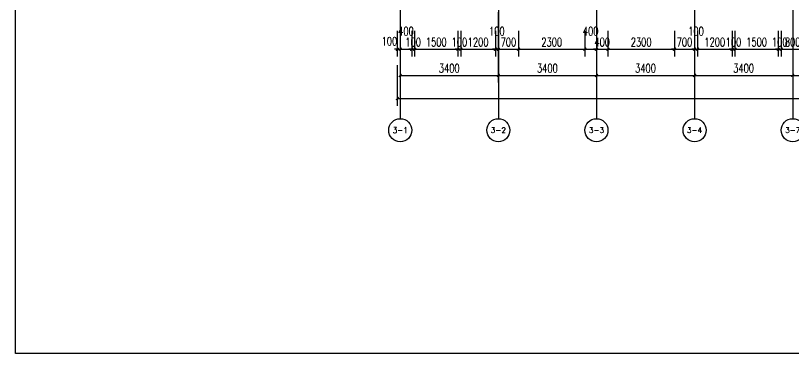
# Model space of a CAD drawing. Extents: x -129588 to 17450, y 1144 to 109436.
# Drawn here: x -57443 to -30488, y 1144 to 12868 of the extents above; entities that cross this region are included whole.
import ezdxf
from ezdxf.enums import TextEntityAlignment as Align

# ---------------------------------------------------------------- set-up
doc = ezdxf.new("R2010")
doc.units = 0
doc.header["$LTSCALE"] = 1000
doc.header["$MEASUREMENT"] = 0
for name, color, linetype in [('A-第三道尺寸线', 105, 'Continuous'), ('AXIS', 3, 'Continuous'), ('AXIS_TEXT', 7, 'Continuous')]:
    doc.layers.add(name, color=color, linetype=linetype)
doc.styles.add('_TCH_AXIS', font='COMPLEX', dxfattribs={"bigfont": 'GBCBIG'})
doc.styles.add('_TCH_DIM_T3', font='SIMPLEX.shx', dxfattribs={"width": 0.705882, "bigfont": 'GBCBIG.shx'})
doc.styles.add('COMPLEX', font='COMPLEX')
doc.dimstyles.new('_TCH_ARCH&&100', dxfattribs={"dimtxt": 297.5, "dimasz": 100, "dimexe": 250, "dimexo": 300, "dimgap": 100, "dimtad": 1, "dimdec": 0, "dimzin": 0, "dimdsep": 46, "dimtxsty": '_TCH_DIM_T3', "dimblk": 'ARCHTICK', "dimcen": 0.09, "dimclrt": 7, "dimazin": 2, "dimtfac": 1, "dimtdec": 0, "dimtix": 1, "dimtmove": 2, "dimatfit": 3, "dimfxl": 0, "dimtolj": 1, "dimtzin": 0, "dimarcsym": 0})

# ---------------------------------------------------------------- blocks, each defined once
blk = doc.blocks.new('_ArchTick')
at = {"color": 0, "linetype": 'ByBlock', "const_width": 0.4}
blk.add_lwpolyline([(-0.5, -0.5), (0.5, 0.5)], dxfattribs=at)
blk = doc.blocks.new('*D587')
at = {"layer": 'A-第三道尺寸线', "color": 0, "lineweight": -2, "transparency": 16777216}
for p, q in [((-30914, 12343), (-30914, 11449)), ((-30114, 12343), (-30114, 11449)), ((-30914, 11699), (-30114, 11699))]:
    blk.add_line(p, q, dxfattribs=at)
at = {"layer": 'Defpoints', "color": 0, "transparency": 16777216}
for p in [(-30914, 12643), (-30114, 12643), (-30114, 11699)]:
    blk.add_point(p, dxfattribs=at)
at = {"layer": 'A-第三道尺寸线', "color": 0, "lineweight": -2, "transparency": 16777216, "xscale": 100, "yscale": 100, "zscale": 100, "rotation": 180}
blk.add_blockref('_ArchTick', (-30914, 11699), dxfattribs=at)
at = {"layer": 'A-第三道尺寸线', "color": 0, "lineweight": -2, "transparency": 16777216, "xscale": 100, "yscale": 100, "zscale": 100}
blk.add_blockref('_ArchTick', (-30114, 11699), dxfattribs=at)
at = {"layer": 'A-第三道尺寸线', "color": 7, "transparency": 16777216, "insert": (-30514, 11948), "char_height": 297.5, "attachment_point": 5, "style": '_TCH_DIM_T3'}
blk.add_mtext('\\A1;800', dxfattribs=at)
blk = doc.blocks.new('*D588')
at = {"layer": 'A-第三道尺寸线', "color": 0, "lineweight": -2, "transparency": 16777216}
for p, q in [((-31014, 12343), (-31014, 11449)), ((-30914, 12343), (-30914, 11449)), ((-31014, 11699), (-31114, 11699)), ((-31014, 11699), (-30914, 11699)), ((-30914, 11699), (-30814, 11699))]:
    blk.add_line(p, q, dxfattribs=at)
at = {"layer": 'Defpoints', "color": 0, "transparency": 16777216}
for p in [(-31014, 12643), (-30914, 12643), (-30914, 11699)]:
    blk.add_point(p, dxfattribs=at)
at = {"layer": 'A-第三道尺寸线', "color": 0, "lineweight": -2, "transparency": 16777216, "xscale": 100, "yscale": 100, "zscale": 100}
blk.add_blockref('_ArchTick', (-31014, 11699), dxfattribs=at)
at = {"layer": 'A-第三道尺寸线', "color": 0, "lineweight": -2, "transparency": 16777216, "xscale": 100, "yscale": 100, "zscale": 100, "rotation": 180}
blk.add_blockref('_ArchTick', (-30914, 11699), dxfattribs=at)
at = {"layer": 'A-第三道尺寸线', "color": 7, "transparency": 16777216, "insert": (-30964, 11948), "char_height": 297.5, "attachment_point": 5, "style": '_TCH_DIM_T3'}
blk.add_mtext('\\A1;100', dxfattribs=at)
blk = doc.blocks.new('*D589')
at = {"layer": 'A-第三道尺寸线', "color": 0, "lineweight": -2, "transparency": 16777216}
for p, q in [((-32514, 12343), (-32514, 11449)), ((-31014, 12343), (-31014, 11449)), ((-32514, 11699), (-31014, 11699))]:
    blk.add_line(p, q, dxfattribs=at)
at = {"layer": 'Defpoints', "color": 0, "transparency": 16777216}
for p in [(-32514, 12643), (-31014, 12643), (-31014, 11699)]:
    blk.add_point(p, dxfattribs=at)
at = {"layer": 'A-第三道尺寸线', "color": 0, "lineweight": -2, "transparency": 16777216, "xscale": 100, "yscale": 100, "zscale": 100, "rotation": 180}
blk.add_blockref('_ArchTick', (-32514, 11699), dxfattribs=at)
at = {"layer": 'A-第三道尺寸线', "color": 0, "lineweight": -2, "transparency": 16777216, "xscale": 100, "yscale": 100, "zscale": 100}
blk.add_blockref('_ArchTick', (-31014, 11699), dxfattribs=at)
at = {"layer": 'A-第三道尺寸线', "color": 7, "transparency": 16777216, "insert": (-31764, 11948), "char_height": 297.5, "attachment_point": 5, "style": '_TCH_DIM_T3'}
blk.add_mtext('\\A1;1500', dxfattribs=at)
blk = doc.blocks.new('*D590')
at = {"layer": 'A-第三道尺寸线', "color": 0, "lineweight": -2, "transparency": 16777216}
for p, q in [((-32614, 12343), (-32614, 11449)), ((-32514, 12343), (-32514, 11449)), ((-32614, 11699), (-32714, 11699)), ((-32614, 11699), (-32514, 11699)), ((-32514, 11699), (-32414, 11699))]:
    blk.add_line(p, q, dxfattribs=at)
at = {"layer": 'Defpoints', "color": 0, "transparency": 16777216}
for p in [(-32614, 12643), (-32514, 12643), (-32514, 11699)]:
    blk.add_point(p, dxfattribs=at)
at = {"layer": 'A-第三道尺寸线', "color": 0, "lineweight": -2, "transparency": 16777216, "xscale": 100, "yscale": 100, "zscale": 100}
blk.add_blockref('_ArchTick', (-32614, 11699), dxfattribs=at)
at = {"layer": 'A-第三道尺寸线', "color": 0, "lineweight": -2, "transparency": 16777216, "xscale": 100, "yscale": 100, "zscale": 100, "rotation": 180}
blk.add_blockref('_ArchTick', (-32514, 11699), dxfattribs=at)
at = {"layer": 'A-第三道尺寸线', "color": 7, "transparency": 16777216, "insert": (-32564, 11948), "char_height": 297.5, "attachment_point": 5, "style": '_TCH_DIM_T3'}
blk.add_mtext('\\A1;100', dxfattribs=at)
blk = doc.blocks.new('*D591')
at = {"layer": 'A-第三道尺寸线', "color": 0, "lineweight": -2, "transparency": 16777216}
for p, q in [((-33814, 12343), (-33814, 11449)), ((-32614, 12343), (-32614, 11449)), ((-33814, 11699), (-32614, 11699))]:
    blk.add_line(p, q, dxfattribs=at)
at = {"layer": 'Defpoints', "color": 0, "transparency": 16777216}
for p in [(-33814, 12643), (-32614, 12643), (-32614, 11699)]:
    blk.add_point(p, dxfattribs=at)
at = {"layer": 'A-第三道尺寸线', "color": 0, "lineweight": -2, "transparency": 16777216, "xscale": 100, "yscale": 100, "zscale": 100, "rotation": 180}
blk.add_blockref('_ArchTick', (-33814, 11699), dxfattribs=at)
at = {"layer": 'A-第三道尺寸线', "color": 0, "lineweight": -2, "transparency": 16777216, "xscale": 100, "yscale": 100, "zscale": 100}
blk.add_blockref('_ArchTick', (-32614, 11699), dxfattribs=at)
at = {"layer": 'A-第三道尺寸线', "color": 7, "transparency": 16777216, "insert": (-33214, 11948), "char_height": 297.5, "attachment_point": 5, "style": '_TCH_DIM_T3'}
blk.add_mtext('\\A1;1200', dxfattribs=at)
blk = doc.blocks.new('*D592')
at = {"layer": 'A-第三道尺寸线', "color": 0, "lineweight": -2, "transparency": 16777216}
for p, q in [((-33914, 12343), (-33914, 11449)), ((-33814, 12343), (-33814, 11449)), ((-33914, 11699), (-34014, 11699)), ((-33914, 11699), (-33814, 11699)), ((-33814, 11699), (-33714, 11699))]:
    blk.add_line(p, q, dxfattribs=at)
at = {"layer": 'Defpoints', "color": 0, "transparency": 16777216}
for p in [(-33914, 12643), (-33814, 12643), (-33814, 11699)]:
    blk.add_point(p, dxfattribs=at)
at = {"layer": 'A-第三道尺寸线', "color": 0, "lineweight": -2, "transparency": 16777216, "xscale": 100, "yscale": 100, "zscale": 100}
blk.add_blockref('_ArchTick', (-33914, 11699), dxfattribs=at)
at = {"layer": 'A-第三道尺寸线', "color": 0, "lineweight": -2, "transparency": 16777216, "xscale": 100, "yscale": 100, "zscale": 100, "rotation": 180}
blk.add_blockref('_ArchTick', (-33814, 11699), dxfattribs=at)
at = {"layer": 'A-第三道尺寸线', "color": 7, "transparency": 16777216, "insert": (-33864, 12324), "char_height": 297.5, "attachment_point": 5, "style": '_TCH_DIM_T3'}
blk.add_mtext('\\A1;100', dxfattribs=at)
blk = doc.blocks.new('*D593')
at = {"layer": 'A-第三道尺寸线', "color": 0, "lineweight": -2, "transparency": 16777216}
for p, q in [((-34614, 12343), (-34614, 11449)), ((-33914, 12343), (-33914, 11449)), ((-34614, 11699), (-34714, 11699)), ((-34614, 11699), (-33914, 11699)), ((-33914, 11699), (-33814, 11699))]:
    blk.add_line(p, q, dxfattribs=at)
at = {"layer": 'Defpoints', "color": 0, "transparency": 16777216}
for p in [(-34614, 12643), (-33914, 12643), (-33914, 11699)]:
    blk.add_point(p, dxfattribs=at)
at = {"layer": 'A-第三道尺寸线', "color": 0, "lineweight": -2, "transparency": 16777216, "xscale": 100, "yscale": 100, "zscale": 100}
blk.add_blockref('_ArchTick', (-34614, 11699), dxfattribs=at)
at = {"layer": 'A-第三道尺寸线', "color": 0, "lineweight": -2, "transparency": 16777216, "xscale": 100, "yscale": 100, "zscale": 100, "rotation": 180}
blk.add_blockref('_ArchTick', (-33914, 11699), dxfattribs=at)
at = {"layer": 'A-第三道尺寸线', "color": 7, "transparency": 16777216, "insert": (-34264, 11948), "char_height": 297.5, "attachment_point": 5, "style": '_TCH_DIM_T3'}
blk.add_mtext('\\A1;700', dxfattribs=at)
blk = doc.blocks.new('*D594')
at = {"layer": 'A-第三道尺寸线', "color": 0, "lineweight": -2, "transparency": 16777216}
for p, q in [((-36914, 12343), (-36914, 11449)), ((-34614, 12343), (-34614, 11449)), ((-36914, 11699), (-34614, 11699))]:
    blk.add_line(p, q, dxfattribs=at)
at = {"layer": 'Defpoints', "color": 0, "transparency": 16777216}
for p in [(-36914, 12643), (-34614, 12643), (-34614, 11699)]:
    blk.add_point(p, dxfattribs=at)
at = {"layer": 'A-第三道尺寸线', "color": 0, "lineweight": -2, "transparency": 16777216, "xscale": 100, "yscale": 100, "zscale": 100, "rotation": 180}
blk.add_blockref('_ArchTick', (-36914, 11699), dxfattribs=at)
at = {"layer": 'A-第三道尺寸线', "color": 0, "lineweight": -2, "transparency": 16777216, "xscale": 100, "yscale": 100, "zscale": 100}
blk.add_blockref('_ArchTick', (-34614, 11699), dxfattribs=at)
at = {"layer": 'A-第三道尺寸线', "color": 7, "transparency": 16777216, "insert": (-35764, 11948), "char_height": 297.5, "attachment_point": 5, "style": '_TCH_DIM_T3'}
blk.add_mtext('\\A1;2300', dxfattribs=at)
blk = doc.blocks.new('*D595')
at = {"layer": 'A-第三道尺寸线', "color": 0, "lineweight": -2, "transparency": 16777216}
for p, q in [((-37314, 12343), (-37314, 11449)), ((-36914, 12343), (-36914, 11449)), ((-37314, 11699), (-37414, 11699)), ((-37314, 11699), (-36914, 11699)), ((-36914, 11699), (-36814, 11699))]:
    blk.add_line(p, q, dxfattribs=at)
at = {"layer": 'Defpoints', "color": 0, "transparency": 16777216}
for p in [(-37314, 12643), (-36914, 12643), (-36914, 11699)]:
    blk.add_point(p, dxfattribs=at)
at = {"layer": 'A-第三道尺寸线', "color": 0, "lineweight": -2, "transparency": 16777216, "xscale": 100, "yscale": 100, "zscale": 100}
blk.add_blockref('_ArchTick', (-37314, 11699), dxfattribs=at)
at = {"layer": 'A-第三道尺寸线', "color": 0, "lineweight": -2, "transparency": 16777216, "xscale": 100, "yscale": 100, "zscale": 100, "rotation": 180}
blk.add_blockref('_ArchTick', (-36914, 11699), dxfattribs=at)
at = {"layer": 'A-第三道尺寸线', "color": 7, "transparency": 16777216, "insert": (-37114, 11948), "char_height": 297.5, "attachment_point": 5, "style": '_TCH_DIM_T3'}
blk.add_mtext('\\A1;400', dxfattribs=at)
blk = doc.blocks.new('*D596')
at = {"layer": 'A-第三道尺寸线', "color": 0, "lineweight": -2, "transparency": 16777216}
for p, q in [((-37714, 12343), (-37714, 11449)), ((-37314, 12343), (-37314, 11449)), ((-37714, 11699), (-37314, 11699))]:
    blk.add_line(p, q, dxfattribs=at)
at = {"layer": 'Defpoints', "color": 0, "transparency": 16777216}
for p in [(-37714, 12643), (-37314, 12643), (-37314, 11699)]:
    blk.add_point(p, dxfattribs=at)
at = {"layer": 'A-第三道尺寸线', "color": 0, "lineweight": -2, "transparency": 16777216, "xscale": 100, "yscale": 100, "zscale": 100, "rotation": 180}
blk.add_blockref('_ArchTick', (-37714, 11699), dxfattribs=at)
at = {"layer": 'A-第三道尺寸线', "color": 0, "lineweight": -2, "transparency": 16777216, "xscale": 100, "yscale": 100, "zscale": 100}
blk.add_blockref('_ArchTick', (-37314, 11699), dxfattribs=at)
at = {"layer": 'A-第三道尺寸线', "color": 7, "transparency": 16777216, "insert": (-37514, 12324), "char_height": 297.5, "attachment_point": 5, "style": '_TCH_DIM_T3'}
blk.add_mtext('\\A1;400', dxfattribs=at)
blk = doc.blocks.new('*D597')
at = {"layer": 'A-第三道尺寸线', "color": 0, "lineweight": -2, "transparency": 16777216}
for p, q in [((-40014, 12343), (-40014, 11449)), ((-37714, 12343), (-37714, 11449)), ((-40014, 11699), (-37714, 11699))]:
    blk.add_line(p, q, dxfattribs=at)
at = {"layer": 'Defpoints', "color": 0, "transparency": 16777216}
for p in [(-40014, 12643), (-37714, 12643), (-37714, 11699)]:
    blk.add_point(p, dxfattribs=at)
at = {"layer": 'A-第三道尺寸线', "color": 0, "lineweight": -2, "transparency": 16777216, "xscale": 100, "yscale": 100, "zscale": 100, "rotation": 180}
blk.add_blockref('_ArchTick', (-40014, 11699), dxfattribs=at)
at = {"layer": 'A-第三道尺寸线', "color": 0, "lineweight": -2, "transparency": 16777216, "xscale": 100, "yscale": 100, "zscale": 100}
blk.add_blockref('_ArchTick', (-37714, 11699), dxfattribs=at)
at = {"layer": 'A-第三道尺寸线', "color": 7, "transparency": 16777216, "insert": (-38864, 11948), "char_height": 297.5, "attachment_point": 5, "style": '_TCH_DIM_T3'}
blk.add_mtext('\\A1;2300', dxfattribs=at)
blk = doc.blocks.new('*D598')
at = {"layer": 'A-第三道尺寸线', "color": 0, "lineweight": -2, "transparency": 16777216}
for p, q in [((-40714, 12343), (-40714, 11449)), ((-40014, 12343), (-40014, 11449)), ((-40714, 11699), (-40814, 11699)), ((-40714, 11699), (-40014, 11699)), ((-40014, 11699), (-39914, 11699))]:
    blk.add_line(p, q, dxfattribs=at)
at = {"layer": 'Defpoints', "color": 0, "transparency": 16777216}
for p in [(-40714, 12643), (-40014, 12643), (-40014, 11699)]:
    blk.add_point(p, dxfattribs=at)
at = {"layer": 'A-第三道尺寸线', "color": 0, "lineweight": -2, "transparency": 16777216, "xscale": 100, "yscale": 100, "zscale": 100}
blk.add_blockref('_ArchTick', (-40714, 11699), dxfattribs=at)
at = {"layer": 'A-第三道尺寸线', "color": 0, "lineweight": -2, "transparency": 16777216, "xscale": 100, "yscale": 100, "zscale": 100, "rotation": 180}
blk.add_blockref('_ArchTick', (-40014, 11699), dxfattribs=at)
at = {"layer": 'A-第三道尺寸线', "color": 7, "transparency": 16777216, "insert": (-40364, 11948), "char_height": 297.5, "attachment_point": 5, "style": '_TCH_DIM_T3'}
blk.add_mtext('\\A1;700', dxfattribs=at)
blk = doc.blocks.new('*D599')
at = {"layer": 'A-第三道尺寸线', "color": 0, "lineweight": -2, "transparency": 16777216}
for p, q in [((-40814, 12343), (-40814, 11449)), ((-40714, 12343), (-40714, 11449)), ((-40814, 11699), (-40914, 11699)), ((-40814, 11699), (-40714, 11699)), ((-40714, 11699), (-40614, 11699))]:
    blk.add_line(p, q, dxfattribs=at)
at = {"layer": 'Defpoints', "color": 0, "transparency": 16777216}
for p in [(-40814, 12643), (-40714, 12643), (-40714, 11699)]:
    blk.add_point(p, dxfattribs=at)
at = {"layer": 'A-第三道尺寸线', "color": 0, "lineweight": -2, "transparency": 16777216, "xscale": 100, "yscale": 100, "zscale": 100}
blk.add_blockref('_ArchTick', (-40814, 11699), dxfattribs=at)
at = {"layer": 'A-第三道尺寸线', "color": 0, "lineweight": -2, "transparency": 16777216, "xscale": 100, "yscale": 100, "zscale": 100, "rotation": 180}
blk.add_blockref('_ArchTick', (-40714, 11699), dxfattribs=at)
at = {"layer": 'A-第三道尺寸线', "color": 7, "transparency": 16777216, "insert": (-40764, 12324), "char_height": 297.5, "attachment_point": 5, "style": '_TCH_DIM_T3'}
blk.add_mtext('\\A1;100', dxfattribs=at)
blk = doc.blocks.new('*D600')
at = {"layer": 'A-第三道尺寸线', "color": 0, "lineweight": -2, "transparency": 16777216}
for p, q in [((-42014, 12343), (-42014, 11449)), ((-40814, 12343), (-40814, 11449)), ((-42014, 11699), (-40814, 11699))]:
    blk.add_line(p, q, dxfattribs=at)
at = {"layer": 'Defpoints', "color": 0, "transparency": 16777216}
for p in [(-42014, 12643), (-40814, 12643), (-40814, 11699)]:
    blk.add_point(p, dxfattribs=at)
at = {"layer": 'A-第三道尺寸线', "color": 0, "lineweight": -2, "transparency": 16777216, "xscale": 100, "yscale": 100, "zscale": 100, "rotation": 180}
blk.add_blockref('_ArchTick', (-42014, 11699), dxfattribs=at)
at = {"layer": 'A-第三道尺寸线', "color": 0, "lineweight": -2, "transparency": 16777216, "xscale": 100, "yscale": 100, "zscale": 100}
blk.add_blockref('_ArchTick', (-40814, 11699), dxfattribs=at)
at = {"layer": 'A-第三道尺寸线', "color": 7, "transparency": 16777216, "insert": (-41414, 11948), "char_height": 297.5, "attachment_point": 5, "style": '_TCH_DIM_T3'}
blk.add_mtext('\\A1;1200', dxfattribs=at)
blk = doc.blocks.new('*D601')
at = {"layer": 'A-第三道尺寸线', "color": 0, "lineweight": -2, "transparency": 16777216}
for p, q in [((-42114, 12343), (-42114, 11449)), ((-42014, 12343), (-42014, 11449)), ((-42114, 11699), (-42214, 11699)), ((-42114, 11699), (-42014, 11699)), ((-42014, 11699), (-41914, 11699))]:
    blk.add_line(p, q, dxfattribs=at)
at = {"layer": 'Defpoints', "color": 0, "transparency": 16777216}
for p in [(-42114, 12643), (-42014, 12643), (-42014, 11699)]:
    blk.add_point(p, dxfattribs=at)
at = {"layer": 'A-第三道尺寸线', "color": 0, "lineweight": -2, "transparency": 16777216, "xscale": 100, "yscale": 100, "zscale": 100}
blk.add_blockref('_ArchTick', (-42114, 11699), dxfattribs=at)
at = {"layer": 'A-第三道尺寸线', "color": 0, "lineweight": -2, "transparency": 16777216, "xscale": 100, "yscale": 100, "zscale": 100, "rotation": 180}
blk.add_blockref('_ArchTick', (-42014, 11699), dxfattribs=at)
at = {"layer": 'A-第三道尺寸线', "color": 7, "transparency": 16777216, "insert": (-42064, 11948), "char_height": 297.5, "attachment_point": 5, "style": '_TCH_DIM_T3'}
blk.add_mtext('\\A1;100', dxfattribs=at)
blk = doc.blocks.new('*D602')
at = {"layer": 'A-第三道尺寸线', "color": 0, "lineweight": -2, "transparency": 16777216}
for p, q in [((-43614, 12343), (-43614, 11449)), ((-42114, 12343), (-42114, 11449)), ((-43614, 11699), (-42114, 11699))]:
    blk.add_line(p, q, dxfattribs=at)
at = {"layer": 'Defpoints', "color": 0, "transparency": 16777216}
for p in [(-43614, 12643), (-42114, 12643), (-42114, 11699)]:
    blk.add_point(p, dxfattribs=at)
at = {"layer": 'A-第三道尺寸线', "color": 0, "lineweight": -2, "transparency": 16777216, "xscale": 100, "yscale": 100, "zscale": 100, "rotation": 180}
blk.add_blockref('_ArchTick', (-43614, 11699), dxfattribs=at)
at = {"layer": 'A-第三道尺寸线', "color": 0, "lineweight": -2, "transparency": 16777216, "xscale": 100, "yscale": 100, "zscale": 100}
blk.add_blockref('_ArchTick', (-42114, 11699), dxfattribs=at)
at = {"layer": 'A-第三道尺寸线', "color": 7, "transparency": 16777216, "insert": (-42864, 11948), "char_height": 297.5, "attachment_point": 5, "style": '_TCH_DIM_T3'}
blk.add_mtext('\\A1;1500', dxfattribs=at)
blk = doc.blocks.new('*D603')
at = {"layer": 'A-第三道尺寸线', "color": 0, "lineweight": -2, "transparency": 16777216}
for p, q in [((-43714, 12343), (-43714, 11449)), ((-43614, 12343), (-43614, 11449)), ((-43714, 11699), (-43814, 11699)), ((-43714, 11699), (-43614, 11699)), ((-43614, 11699), (-43514, 11699))]:
    blk.add_line(p, q, dxfattribs=at)
at = {"layer": 'Defpoints', "color": 0, "transparency": 16777216}
for p in [(-43714, 12643), (-43614, 12643), (-43614, 11699)]:
    blk.add_point(p, dxfattribs=at)
at = {"layer": 'A-第三道尺寸线', "color": 0, "lineweight": -2, "transparency": 16777216, "xscale": 100, "yscale": 100, "zscale": 100}
blk.add_blockref('_ArchTick', (-43714, 11699), dxfattribs=at)
at = {"layer": 'A-第三道尺寸线', "color": 0, "lineweight": -2, "transparency": 16777216, "xscale": 100, "yscale": 100, "zscale": 100, "rotation": 180}
blk.add_blockref('_ArchTick', (-43614, 11699), dxfattribs=at)
at = {"layer": 'A-第三道尺寸线', "color": 7, "transparency": 16777216, "insert": (-43664, 11948), "char_height": 297.5, "attachment_point": 5, "style": '_TCH_DIM_T3'}
blk.add_mtext('\\A1;100', dxfattribs=at)
blk = doc.blocks.new('*D604')
at = {"layer": 'A-第三道尺寸线', "color": 0, "lineweight": -2, "transparency": 16777216}
for p, q in [((-44114, 12343), (-44114, 11449)), ((-43714, 12343), (-43714, 11449)), ((-44114, 11699), (-43714, 11699))]:
    blk.add_line(p, q, dxfattribs=at)
at = {"layer": 'Defpoints', "color": 0, "transparency": 16777216}
for p in [(-44114, 12643), (-43714, 12643), (-43714, 11699)]:
    blk.add_point(p, dxfattribs=at)
at = {"layer": 'A-第三道尺寸线', "color": 0, "lineweight": -2, "transparency": 16777216, "xscale": 100, "yscale": 100, "zscale": 100, "rotation": 180}
blk.add_blockref('_ArchTick', (-44114, 11699), dxfattribs=at)
at = {"layer": 'A-第三道尺寸线', "color": 0, "lineweight": -2, "transparency": 16777216, "xscale": 100, "yscale": 100, "zscale": 100}
blk.add_blockref('_ArchTick', (-43714, 11699), dxfattribs=at)
at = {"layer": 'A-第三道尺寸线', "color": 7, "transparency": 16777216, "insert": (-43914, 12324), "char_height": 297.5, "attachment_point": 5, "style": '_TCH_DIM_T3'}
blk.add_mtext('\\A1;400', dxfattribs=at)
blk = doc.blocks.new('*D605')
at = {"layer": 'A-第三道尺寸线', "color": 0, "lineweight": -2, "transparency": 16777216}
for p, q in [((-44214, 12343), (-44214, 11449)), ((-44114, 12343), (-44114, 11449)), ((-44214, 11699), (-44314, 11699)), ((-44214, 11699), (-44114, 11699)), ((-44114, 11699), (-44014, 11699))]:
    blk.add_line(p, q, dxfattribs=at)
at = {"layer": 'Defpoints', "color": 0, "transparency": 16777216}
for p in [(-44214, 12643), (-44114, 12643), (-44114, 11699)]:
    blk.add_point(p, dxfattribs=at)
at = {"layer": 'A-第三道尺寸线', "color": 0, "lineweight": -2, "transparency": 16777216, "xscale": 100, "yscale": 100, "zscale": 100}
blk.add_blockref('_ArchTick', (-44214, 11699), dxfattribs=at)
at = {"layer": 'A-第三道尺寸线', "color": 0, "lineweight": -2, "transparency": 16777216, "xscale": 100, "yscale": 100, "zscale": 100, "rotation": 180}
blk.add_blockref('_ArchTick', (-44114, 11699), dxfattribs=at)
at = {"layer": 'A-第三道尺寸线', "color": 7, "transparency": 16777216, "insert": (-44489, 11974), "char_height": 297.5, "attachment_point": 5, "style": '_TCH_DIM_T3'}
blk.add_mtext('\\A1;100', dxfattribs=at)
blk = doc.blocks.new('*D956')
at = {"layer": 'AXIS', "color": 0, "lineweight": -2, "transparency": 16777216}
for p, q in [((-44114, 12990), (-44114, 10540)), ((-40714, 12990), (-40714, 10540)), ((-44114, 10790), (-40714, 10790))]:
    blk.add_line(p, q, dxfattribs=at)
at = {"layer": 'Defpoints', "color": 0, "transparency": 16777216}
for p in [(-44114, 13290), (-40714, 13290), (-40714, 10790)]:
    blk.add_point(p, dxfattribs=at)
at = {"layer": 'AXIS', "color": 0, "lineweight": -2, "transparency": 16777216, "xscale": 100, "yscale": 100, "zscale": 100, "rotation": 180}
blk.add_blockref('_ArchTick', (-44114, 10790), dxfattribs=at)
at = {"layer": 'AXIS', "color": 0, "lineweight": -2, "transparency": 16777216, "xscale": 100, "yscale": 100, "zscale": 100}
blk.add_blockref('_ArchTick', (-40714, 10790), dxfattribs=at)
at = {"layer": 'AXIS', "color": 7, "transparency": 16777216, "insert": (-42414, 11039), "char_height": 297.5, "attachment_point": 5, "style": '_TCH_DIM_T3'}
blk.add_mtext('\\A1;3400', dxfattribs=at)
blk = doc.blocks.new('*D957')
at = {"layer": 'AXIS', "color": 0, "lineweight": -2, "transparency": 16777216}
for p, q in [((-40714, 12990), (-40714, 10540)), ((-37314, 12990), (-37314, 10540)), ((-40714, 10790), (-37314, 10790))]:
    blk.add_line(p, q, dxfattribs=at)
at = {"layer": 'Defpoints', "color": 0, "transparency": 16777216}
for p in [(-40714, 13290), (-37314, 13290), (-37314, 10790)]:
    blk.add_point(p, dxfattribs=at)
at = {"layer": 'AXIS', "color": 0, "lineweight": -2, "transparency": 16777216, "xscale": 100, "yscale": 100, "zscale": 100, "rotation": 180}
blk.add_blockref('_ArchTick', (-40714, 10790), dxfattribs=at)
at = {"layer": 'AXIS', "color": 0, "lineweight": -2, "transparency": 16777216, "xscale": 100, "yscale": 100, "zscale": 100}
blk.add_blockref('_ArchTick', (-37314, 10790), dxfattribs=at)
at = {"layer": 'AXIS', "color": 7, "transparency": 16777216, "insert": (-39014, 11039), "char_height": 297.5, "attachment_point": 5, "style": '_TCH_DIM_T3'}
blk.add_mtext('\\A1;3400', dxfattribs=at)
blk = doc.blocks.new('*D958')
at = {"layer": 'AXIS', "color": 0, "lineweight": -2, "transparency": 16777216}
for p, q in [((-37314, 12990), (-37314, 10540)), ((-33914, 12990), (-33914, 10540)), ((-37314, 10790), (-33914, 10790))]:
    blk.add_line(p, q, dxfattribs=at)
at = {"layer": 'Defpoints', "color": 0, "transparency": 16777216}
for p in [(-37314, 13290), (-33914, 13290), (-33914, 10790)]:
    blk.add_point(p, dxfattribs=at)
at = {"layer": 'AXIS', "color": 0, "lineweight": -2, "transparency": 16777216, "xscale": 100, "yscale": 100, "zscale": 100, "rotation": 180}
blk.add_blockref('_ArchTick', (-37314, 10790), dxfattribs=at)
at = {"layer": 'AXIS', "color": 0, "lineweight": -2, "transparency": 16777216, "xscale": 100, "yscale": 100, "zscale": 100}
blk.add_blockref('_ArchTick', (-33914, 10790), dxfattribs=at)
at = {"layer": 'AXIS', "color": 7, "transparency": 16777216, "insert": (-35614, 11039), "char_height": 297.5, "attachment_point": 5, "style": '_TCH_DIM_T3'}
blk.add_mtext('\\A1;3400', dxfattribs=at)
blk = doc.blocks.new('*D959')
at = {"layer": 'AXIS', "color": 0, "lineweight": -2, "transparency": 16777216}
for p, q in [((-33914, 12990), (-33914, 10540)), ((-30514, 12990), (-30514, 10540)), ((-33914, 10790), (-30514, 10790))]:
    blk.add_line(p, q, dxfattribs=at)
at = {"layer": 'Defpoints', "color": 0, "transparency": 16777216}
for p in [(-33914, 13290), (-30514, 13290), (-30514, 10790)]:
    blk.add_point(p, dxfattribs=at)
at = {"layer": 'AXIS', "color": 0, "lineweight": -2, "transparency": 16777216, "xscale": 100, "yscale": 100, "zscale": 100, "rotation": 180}
blk.add_blockref('_ArchTick', (-33914, 10790), dxfattribs=at)
at = {"layer": 'AXIS', "color": 0, "lineweight": -2, "transparency": 16777216, "xscale": 100, "yscale": 100, "zscale": 100}
blk.add_blockref('_ArchTick', (-30514, 10790), dxfattribs=at)
at = {"layer": 'AXIS', "color": 7, "transparency": 16777216, "insert": (-32214, 11039), "char_height": 297.5, "attachment_point": 5, "style": '_TCH_DIM_T3'}
blk.add_mtext('\\A1;3400', dxfattribs=at)
blk = doc.blocks.new('*D960')
at = {"layer": 'AXIS', "color": 0, "lineweight": -2, "transparency": 16777216}
for p, q in [((-30514, 12990), (-30514, 10540)), ((-27114, 12990), (-27114, 10540)), ((-30514, 10790), (-27114, 10790))]:
    blk.add_line(p, q, dxfattribs=at)
at = {"layer": 'Defpoints', "color": 0, "transparency": 16777216}
for p in [(-30514, 13290), (-27114, 13290), (-27114, 10790)]:
    blk.add_point(p, dxfattribs=at)
at = {"layer": 'AXIS', "color": 0, "lineweight": -2, "transparency": 16777216, "xscale": 100, "yscale": 100, "zscale": 100, "rotation": 180}
blk.add_blockref('_ArchTick', (-30514, 10790), dxfattribs=at)
at = {"layer": 'AXIS', "color": 0, "lineweight": -2, "transparency": 16777216, "xscale": 100, "yscale": 100, "zscale": 100}
blk.add_blockref('_ArchTick', (-27114, 10790), dxfattribs=at)
at = {"layer": 'AXIS', "color": 7, "transparency": 16777216, "insert": (-28814, 11039), "char_height": 297.5, "attachment_point": 5, "style": '_TCH_DIM_T3'}
blk.add_mtext('\\A1;3400', dxfattribs=at)
blk = doc.blocks.new('*D972')
at = {"layer": 'AXIS', "color": 0, "lineweight": -2, "transparency": 16777216}
for p, q in [((-44214, 11149), (-44214, 9740)), ((4686, 11149), (4686, 9740)), ((-44214, 9990), (4686, 9990))]:
    blk.add_line(p, q, dxfattribs=at)
at = {"layer": 'Defpoints', "color": 0, "transparency": 16777216}
for p in [(-44214, 11449), (4686, 11449), (4686, 9990)]:
    blk.add_point(p, dxfattribs=at)
at = {"layer": 'AXIS', "color": 0, "lineweight": -2, "transparency": 16777216, "xscale": 100, "yscale": 100, "zscale": 100, "rotation": 180}
blk.add_blockref('_ArchTick', (-44214, 9990), dxfattribs=at)
at = {"layer": 'AXIS', "color": 0, "lineweight": -2, "transparency": 16777216, "xscale": 100, "yscale": 100, "zscale": 100}
blk.add_blockref('_ArchTick', (4686, 9990), dxfattribs=at)
at = {"layer": 'AXIS', "color": 7, "transparency": 16777216, "insert": (-19764, 10239), "char_height": 297.5, "attachment_point": 5, "style": '_TCH_DIM_T3'}
blk.add_mtext('\\A1;48900', dxfattribs=at)
blk = doc.blocks.new('_AXISO')
blk.add_circle((0, 0), 0.5)
at = {"layer": 'AXIS_TEXT', "style": 'COMPLEX', "width": 1.041667}
blk.add_attdef('A', text='', height=0.56, dxfattribs=at).set_placement((-0.25, -0.28), (0.25, -0.28), align=Align.FIT)

msp = doc.modelspace()

# ---------------------------------------------------------------- linework, layer by layer
msp.add_lwpolyline([(-57443, 55290), (17450, 55290), (17450, 1144.5), (-57443, 1144.5)], close=True)
at = {"layer": 'AXIS'}
for p, q in [((-44113.7, 13289.9), (-44113.7, 9289.9)), ((-40713.7, 13289.9), (-40713.7, 9289.9)), ((-37313.7, 13289.9), (-37313.7, 9289.9)), ((-33913.7, 13289.9), (-33913.7, 9289.9)), ((-30513.7, 13289.9), (-30513.7, 9289.9))]:
    msp.add_line(p, q, dxfattribs=at)

# ---------------------------------------------------------------- block references
ref = msp.add_blockref('_AXISO', (-44113.7, 8889.9), dxfattribs=dict(at, xscale=800, yscale=800, zscale=800))
ref.add_attrib('A', '3-1', dxfattribs={"layer": 'AXIS_TEXT', "height": 202.97, "style": '_TCH_AXIS'}).set_placement((-44374.7, 8788.4), (-43852.8, 8788.4), align=Align.FIT)
ref = msp.add_blockref('_AXISO', (-40713.7, 8889.9), dxfattribs=dict(at, xscale=800, yscale=800, zscale=800))
ref.add_attrib('A', '3-2', dxfattribs={"layer": 'AXIS_TEXT', "height": 187.78, "style": '_TCH_AXIS'}).set_placement((-40977.5, 8796), (-40449.9, 8796), align=Align.FIT)
ref = msp.add_blockref('_AXISO', (-37313.7, 8889.9), dxfattribs=dict(at, xscale=800, yscale=800, zscale=800))
ref.add_attrib('A', '3-3', dxfattribs={"layer": 'AXIS_TEXT', "height": 187.78, "style": '_TCH_AXIS'}).set_placement((-37577.5, 8796), (-37049.9, 8796), align=Align.FIT)
ref = msp.add_blockref('_AXISO', (-33913.7, 8889.9), dxfattribs=dict(at, xscale=800, yscale=800, zscale=800))
ref.add_attrib('A', '3-4', dxfattribs={"layer": 'AXIS_TEXT', "height": 182.29, "style": '_TCH_AXIS'}).set_placement((-34178.5, 8798.7), (-33649, 8798.7), align=Align.FIT)
ref = msp.add_blockref('_AXISO', (-30513.7, 8889.9), dxfattribs=dict(at, xscale=800, yscale=800, zscale=800))
ref.add_attrib('A', '3-7', dxfattribs={"layer": 'AXIS_TEXT', "height": 187.78, "style": '_TCH_AXIS'}).set_placement((-30777.5, 8796), (-30249.9, 8796), align=Align.FIT)

# ---------------------------------------------------------------- dimensions: what is measured, and where the dimension line sits
at = {"layer": 'A-第三道尺寸线'}
for base, p1, p2, picture, middle in [((-44113.7, 11698.9), (-44213.7, 12642.5), (-44113.7, 12642.5), '*D605', (-44488.7, 11973.9)), ((-43713.7, 11698.9), (-44113.7, 12642.5), (-43713.7, 12642.5), '*D604', (-43913.7, 12323.9)), ((-40713.7, 11698.9), (-40813.7, 12642.5), (-40713.7, 12642.5), '*D599', (-40763.7, 12323.9)), ((-37313.7, 11698.9), (-37713.7, 12642.5), (-37313.7, 12642.5), '*D596', (-37513.7, 12323.9)), ((-33813.7, 11698.9), (-33913.7, 12642.5), (-33813.7, 12642.5), '*D592', (-33863.7, 12323.9))]:
    dim = msp.add_linear_dim(base=base, p1=p1, p2=p2, angle=0, dimstyle='_TCH_ARCH&&100', dxfattribs=at)
    dim.commit()
    dim.dimension.update_dxf_attribs({"geometry": picture, "text_midpoint": middle, "dimtype": 129})
for p1, p2, picture, middle in [((-43713.7, 12642.5), (-43613.7, 12642.5), '*D603', (-43663.7, 11947.6)), ((-43613.7, 12642.5), (-42113.7, 12642.5), '*D602', (-42863.7, 11947.6)), ((-42113.7, 12642.5), (-42013.7, 12642.5), '*D601', (-42063.7, 11947.6)), ((-42013.7, 12642.5), (-40813.7, 12642.5), '*D600', (-41413.7, 11947.6)), ((-40713.7, 12642.5), (-40013.7, 12642.5), '*D598', (-40363.7, 11947.6)), ((-40013.7, 12642.5), (-37713.7, 12642.5), '*D597', (-38863.7, 11947.6)), ((-37313.7, 12642.5), (-36913.7, 12642.5), '*D595', (-37113.7, 11947.6)), ((-36913.7, 12642.5), (-34613.7, 12642.5), '*D594', (-35763.7, 11947.6)), ((-34613.7, 12642.5), (-33913.7, 12642.5), '*D593', (-34263.7, 11947.6)), ((-33813.7, 12642.5), (-32613.7, 12642.5), '*D591', (-33213.7, 11947.6)), ((-32613.7, 12642.5), (-32513.7, 12642.5), '*D590', (-32563.7, 11947.6)), ((-32513.7, 12642.5), (-31013.7, 12642.5), '*D589', (-31763.7, 11947.6)), ((-31013.7, 12642.5), (-30913.7, 12642.5), '*D588', (-30963.7, 11947.6)), ((-30913.7, 12642.5), (-30113.7, 12642.5), '*D587', (-30513.7, 11947.6))]:
    dim = msp.add_aligned_dim(p1=p1, p2=p2, distance=-943.6, dimstyle='_TCH_ARCH&&100', dxfattribs=at)
    dim.commit()
    dim.dimension.update_dxf_attribs({"geometry": picture, "text_midpoint": middle})
at = {"layer": 'AXIS'}
for p1, p2, distance, picture, middle in [((-44113.7, 13289.9), (-40713.7, 13289.9), -2500, '*D956', (-42413.7, 11038.6)), ((-40713.7, 13289.9), (-37313.7, 13289.9), -2500, '*D957', (-39013.7, 11038.6)), ((-37313.7, 13289.9), (-33913.7, 13289.9), -2500, '*D958', (-35613.7, 11038.6)), ((-33913.7, 13289.9), (-30513.7, 13289.9), -2500, '*D959', (-32213.7, 11038.6)), ((-30513.7, 13289.9), (-27113.7, 13289.9), -2500, '*D960', (-28813.7, 11038.6)), ((-44213.7, 11448.9), (4686.3, 11448.9), -1459, '*D972', (-19763.7, 10238.6))]:
    dim = msp.add_aligned_dim(p1=p1, p2=p2, distance=distance, dimstyle='_TCH_ARCH&&100', dxfattribs=at)
    dim.commit()
    dim.dimension.update_dxf_attribs({"geometry": picture, "text_midpoint": middle})

doc.saveas('drawing.dxf')
